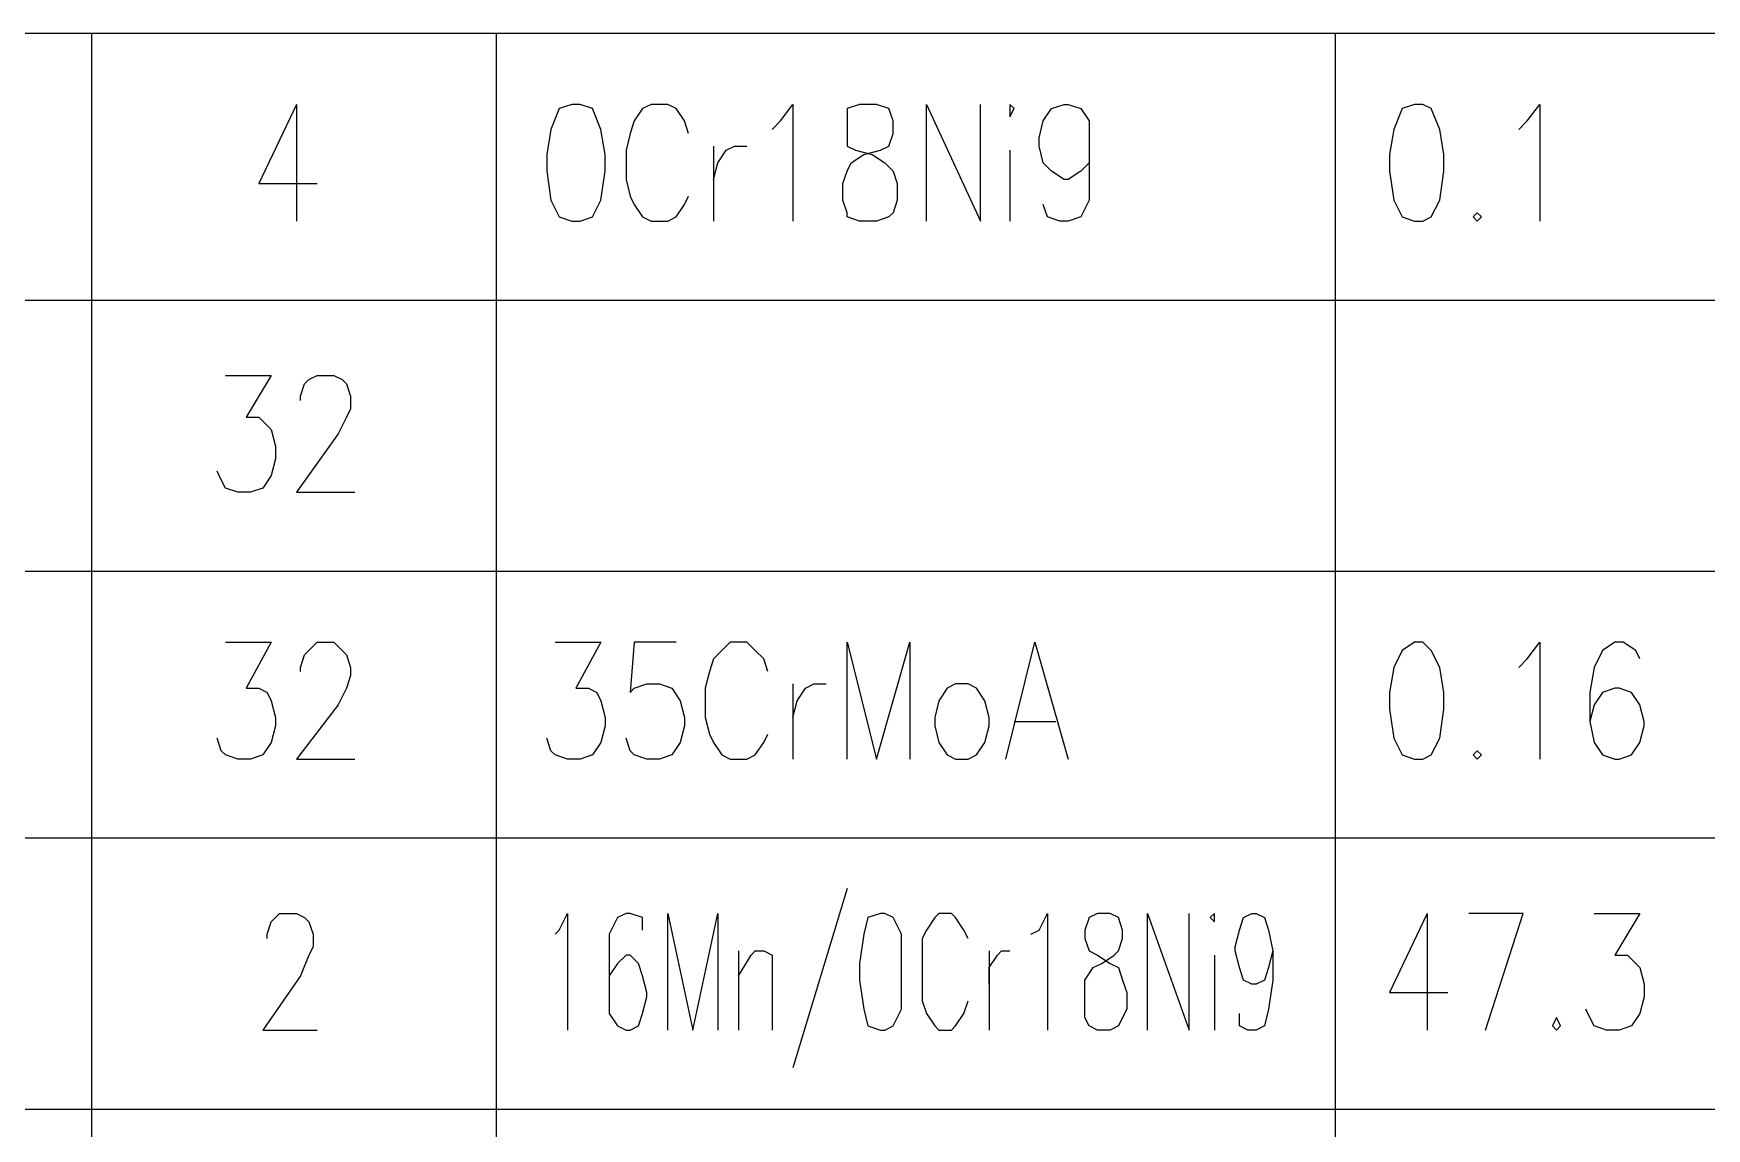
# Model space of a CAD drawing. Extents: x 13.06 to 16.25, y 9.33 to 13.85.
# Drawn here: x 15.714 to 15.9813, y 11.2416 to 11.4167 of the extents above; entities that cross this region are included whole.
import ezdxf

# ---------------------------------------------------------------- set-up
doc = ezdxf.new("R2010")
doc.units = 0
doc.header["$MEASUREMENT"] = 0
doc.linetypes.add('AUSGEZOGEN', pattern=[0])
doc.layers.get('0').update_dxf_attribs({"linetype": 'AUSGEZOGEN'})

msp = doc.modelspace()

# ---------------------------------------------------------------- linework, layer by layer
for points in [[(16.19667, 11.41667), (15.22867, 11.41667)], [(16.19667, 11.374), (16.19667, 11.41667), (16.19667, 11.41667), (15.22867, 11.41667)], [(16.19667, 11.374), (16.19667, 11.41667), (16.19667, 11.41667), (15.22867, 11.41667)], [(16.19667, 11.374), (16.19667, 11.41667), (16.19667, 11.41667), (15.22867, 11.41667)], [(16.19667, 11.374), (16.19667, 11.41667), (16.19667, 11.41667), (15.22867, 11.41667)], [(16.19667, 11.374), (16.19667, 11.41667), (16.19667, 11.41667), (15.22867, 11.41667)], [(16.19667, 11.374), (16.19667, 11.41667), (16.19667, 11.41667), (15.22867, 11.41667)], [(16.19667, 11.374), (16.19667, 11.41667), (16.19667, 11.41667), (15.22867, 11.41667)], [(16.19667, 11.374), (16.19667, 11.41667), (16.19667, 11.41667), (15.22867, 11.41667)], [(16.19667, 11.374), (16.19667, 11.41667), (16.19667, 11.41667), (15.22867, 11.41667)], [(16.19667, 11.374), (16.19667, 11.41667), (16.19667, 11.41667), (15.22867, 11.41667)], [(16.19667, 11.374), (16.19667, 11.41667), (16.19667, 11.41667), (15.22867, 11.41667)], [(16.19667, 11.374), (16.19667, 11.41667), (16.19667, 11.41667), (15.22867, 11.41667)], [(16.19667, 11.374), (16.19667, 11.41667), (16.19667, 11.41667), (15.22867, 11.41667)], [(16.19667, 11.374), (16.19667, 11.41667), (16.19667, 11.41667), (15.22867, 11.41667)], [(16.19667, 11.374), (16.19667, 11.41667), (16.19667, 11.41667), (15.22867, 11.41667)], [(16.19667, 11.374), (16.19667, 11.41667), (16.19667, 11.41667), (15.22867, 11.41667)], [(16.19667, 11.374), (16.19667, 11.41667), (16.19667, 11.41667), (15.22867, 11.41667)], [(16.19667, 11.374), (16.19667, 11.41667), (16.19667, 11.41667), (15.22867, 11.41667)], [(16.19667, 11.374), (16.19667, 11.41667), (16.19667, 11.41667), (15.22867, 11.41667)], [(16.19667, 11.374), (16.19667, 11.41667), (16.19667, 11.41667), (15.22867, 11.41667)], [(16.19667, 11.41667), (15.22867, 11.41667)], [(16.19667, 11.374), (16.19667, 11.41667), (16.19667, 11.41667), (15.22867, 11.41667)], [(16.19667, 11.374), (16.19667, 11.41667), (16.19667, 11.41667), (15.22867, 11.41667)], [(16.19667, 11.374), (16.19667, 11.41667), (16.19667, 11.41667), (15.22867, 11.41667)], [(16.19667, 11.41667), (15.22867, 11.41667)], [(16.19667, 11.374), (16.19667, 11.41667), (16.19667, 11.41667), (15.22867, 11.41667)], [(16.19667, 11.374), (16.19667, 11.41667), (16.19667, 11.41667), (15.22867, 11.41667)], [(16.19667, 11.41667), (15.22867, 11.41667)], [(16.19667, 11.374), (16.19667, 11.41667), (16.19667, 11.41667), (15.22867, 11.41667)], [(16.19667, 11.374), (16.19667, 11.41667), (16.19667, 11.41667), (15.22867, 11.41667)], [(16.19667, 11.374), (16.19667, 11.41667), (16.19667, 11.41667), (15.22867, 11.41667)], [(16.19667, 11.41667), (15.22867, 11.41667)], [(16.19667, 11.374), (16.19667, 11.41667), (16.19667, 11.41667), (15.22867, 11.41667)], [(16.19667, 11.41667), (15.22867, 11.41667)], [(16.19667, 11.41667), (15.22867, 11.41667)], [(16.19667, 11.41667), (15.22867, 11.41667)], [(16.19667, 11.41667), (15.22867, 11.41667)], [(16.19667, 11.41667), (15.22867, 11.41667)], [(16.19667, 11.41667), (15.22867, 11.41667)], [(16.19667, 11.41667), (15.22867, 11.41667)], [(16.19667, 11.41667), (15.22867, 11.41667)], [(16.19667, 11.374), (16.19667, 11.41667), (16.19667, 11.41667), (15.22867, 11.41667)], [(16.19667, 11.41667), (15.22867, 11.41667)], [(16.19667, 11.374), (16.19667, 11.41667), (16.19667, 11.41667), (15.22867, 11.41667)], [(16.19667, 11.41667), (15.22867, 11.41667)], [(16.19667, 11.374), (16.19667, 11.41667), (16.19667, 11.41667), (15.22867, 11.41667)], [(16.19667, 11.41667), (15.22867, 11.41667)], [(16.19667, 11.41667), (15.22867, 11.41667)], [(16.19667, 11.374), (16.19667, 11.41667), (16.19667, 11.41667), (15.22867, 11.41667)], [(16.19667, 11.41667), (15.22867, 11.41667)], [(16.19667, 11.41667), (15.22867, 11.41667)], [(16.19667, 11.41667), (15.22867, 11.41667)], [(16.19667, 11.41667), (15.22867, 11.41667)], [(16.19667, 11.41667), (15.22867, 11.41667)], [(16.19667, 11.374), (16.19667, 11.41667), (16.19667, 11.41667), (15.22867, 11.41667)], [(16.19667, 11.41667), (15.22867, 11.41667)], [(16.19667, 11.41667), (15.22867, 11.41667)], [(16.19667, 11.41667), (15.22867, 11.41667)], [(16.19667, 11.41667), (15.22867, 11.41667)], [(16.19667, 11.41667), (15.22867, 11.41667)], [(16.19667, 11.374), (16.19667, 11.41667), (16.19667, 11.41667), (15.22867, 11.41667)], [(16.19667, 11.374), (16.19667, 11.41667), (16.19667, 11.41667), (15.22867, 11.41667)], [(16.19667, 11.41667), (15.22867, 11.41667)], [(16.19667, 11.41667), (15.22867, 11.41667)], [(16.19667, 11.41667), (15.22867, 11.41667)], [(16.19667, 11.374), (16.19667, 11.41667), (16.19667, 11.41667), (15.22867, 11.41667)], [(16.19667, 11.374), (16.19667, 11.41667), (16.19667, 11.41667), (15.22867, 11.41667)], [(16.19667, 11.374), (16.19667, 11.41667), (16.19667, 11.41667), (15.22867, 11.41667)], [(16.19667, 11.374), (16.19667, 11.41667), (16.19667, 11.41667), (15.22867, 11.41667)], [(16.19667, 11.41667), (15.22867, 11.41667)], [(16.19667, 11.374), (16.19667, 11.41667), (16.19667, 11.41667), (15.22867, 11.41667)], [(16.19667, 11.41667), (15.22867, 11.41667)], [(16.19667, 11.41667), (15.22867, 11.41667)], [(16.19667, 11.374), (16.19667, 11.41667), (16.19667, 11.41667), (15.22867, 11.41667)], [(16.19667, 11.41667), (15.22867, 11.41667)], [(16.19667, 11.41667), (15.22867, 11.41667)], [(16.19667, 11.41667), (15.22867, 11.41667)], [(16.19667, 11.41667), (15.22867, 11.41667)], [(16.19667, 11.41667), (15.22867, 11.41667)], [(16.19667, 11.41667), (15.22867, 11.41667)], [(16.19667, 11.41667), (15.22867, 11.41667)], [(16.19667, 11.41667), (15.22867, 11.41667)], [(16.19667, 11.41667), (15.22867, 11.41667)], [(15.72333, 11.374), (15.72333, 11.41667)], [(15.72333, 11.374), (15.72333, 11.41667)], [(15.72333, 11.374), (15.72333, 11.41667)], [(15.72333, 11.374), (15.72333, 11.41667)], [(15.72333, 11.374), (15.72333, 11.41667)], [(15.72333, 11.374), (15.72333, 11.41667)], [(15.72333, 11.374), (15.72333, 11.41667)], [(15.72333, 11.374), (15.72333, 11.41667)], [(15.72333, 11.374), (15.72333, 11.41667)], [(15.72333, 11.374), (15.72333, 11.41667)], [(15.72333, 11.374), (15.72333, 11.41667)], [(15.72333, 11.374), (15.72333, 11.41667)], [(15.72333, 11.374), (15.72333, 11.41667)], [(15.72333, 11.374), (15.72333, 11.41667)], [(15.72333, 11.374), (15.72333, 11.41667)], [(15.72333, 11.374), (15.72333, 11.41667)], [(15.72333, 11.374), (15.72333, 11.41667)], [(15.72333, 11.374), (15.72333, 11.41667)], [(15.72333, 11.374), (15.72333, 11.41667)], [(15.72333, 11.374), (15.72333, 11.41667)], [(15.72333, 11.374), (15.72333, 11.41667)], [(15.72333, 11.374), (15.72333, 11.41667)], [(15.72333, 11.374), (15.72333, 11.41667)], [(15.72333, 11.374), (15.72333, 11.41667)], [(15.72333, 11.374), (15.72333, 11.41667)], [(15.72333, 11.374), (15.72333, 11.41667)], [(15.72333, 11.374), (15.72333, 11.41667)], [(15.72333, 11.374), (15.72333, 11.41667)], [(15.72333, 11.374), (15.72333, 11.41667)], [(15.72333, 11.374), (15.72333, 11.41667)], [(15.72333, 11.374), (15.72333, 11.41667)], [(15.72333, 11.374), (15.72333, 11.41667)], [(15.72333, 11.374), (15.72333, 11.41667)], [(15.72333, 11.374), (15.72333, 11.41667)], [(15.72333, 11.374), (15.72333, 11.41667)], [(15.72333, 11.374), (15.72333, 11.41667)], [(15.72333, 11.374), (15.72333, 11.41667)], [(15.72333, 11.374), (15.72333, 11.41667)], [(15.72333, 11.374), (15.72333, 11.41667)], [(15.72333, 11.374), (15.72333, 11.41667)], [(15.72333, 11.374), (15.72333, 11.41667)], [(15.72333, 11.374), (15.72333, 11.41667)], [(15.72333, 11.374), (15.72333, 11.41667)], [(15.72333, 11.374), (15.72333, 11.41667)], [(15.72333, 11.374), (15.72333, 11.41667)], [(15.72333, 11.374), (15.72333, 11.41667)], [(15.72333, 11.374), (15.72333, 11.41667)], [(15.72333, 11.374), (15.72333, 11.41667)], [(15.72333, 11.374), (15.72333, 11.41667)], [(15.72333, 11.374), (15.72333, 11.41667)], [(15.72333, 11.374), (15.72333, 11.41667)], [(15.72333, 11.374), (15.72333, 11.41667)], [(15.72333, 11.374), (15.72333, 11.41667)], [(15.72333, 11.374), (15.72333, 11.41667)], [(15.72333, 11.374), (15.72333, 11.41667)], [(15.72333, 11.374), (15.72333, 11.41667)], [(15.72333, 11.374), (15.72333, 11.41667)], [(15.72333, 11.374), (15.72333, 11.41667)], [(15.72333, 11.374), (15.72333, 11.41667)], [(15.72333, 11.374), (15.72333, 11.41667)], [(15.72333, 11.374), (15.72333, 11.41667)], [(15.72333, 11.374), (15.72333, 11.41667)], [(15.72333, 11.374), (15.72333, 11.41667)], [(15.72333, 11.374), (15.72333, 11.41667)], [(15.72333, 11.374), (15.72333, 11.41667)], [(15.72333, 11.374), (15.72333, 11.41667)], [(15.72333, 11.374), (15.72333, 11.41667)], [(15.72333, 11.374), (15.72333, 11.41667)], [(15.72333, 11.374), (15.72333, 11.41667)], [(15.72333, 11.374), (15.72333, 11.41667)], [(15.72333, 11.374), (15.72333, 11.41667)], [(15.72333, 11.374), (15.72333, 11.41667)], [(15.72333, 11.374), (15.72333, 11.41667)], [(15.72333, 11.374), (15.72333, 11.41667)], [(15.72333, 11.374), (15.72333, 11.41667)], [(15.72333, 11.374), (15.72333, 11.41667)], [(15.72333, 11.374), (15.72333, 11.41667)], [(15.72333, 11.374), (15.72333, 11.41667)], [(15.72333, 11.374), (15.72333, 11.41667)], [(15.72333, 11.374), (15.72333, 11.41667)], [(15.72333, 11.374), (15.72333, 11.41667)], [(15.72333, 11.374), (15.72333, 11.41667)], [(15.72333, 11.374), (15.72333, 11.41667)], [(15.72333, 11.374), (15.72333, 11.41667)], [(15.788, 11.374), (15.788, 11.41667)], [(15.788, 11.374), (15.788, 11.41667)], [(15.788, 11.374), (15.788, 11.41667)], [(15.788, 11.374), (15.788, 11.41667)], [(15.788, 11.374), (15.788, 11.41667)], [(15.788, 11.374), (15.788, 11.41667)], [(15.788, 11.374), (15.788, 11.41667)], [(15.788, 11.374), (15.788, 11.41667)], [(15.788, 11.374), (15.788, 11.41667)], [(15.788, 11.374), (15.788, 11.41667)], [(15.788, 11.374), (15.788, 11.41667)], [(15.788, 11.374), (15.788, 11.41667)], [(15.788, 11.374), (15.788, 11.41667)], [(15.788, 11.374), (15.788, 11.41667)], [(15.788, 11.374), (15.788, 11.41667)], [(15.788, 11.374), (15.788, 11.41667)], [(15.788, 11.374), (15.788, 11.41667)], [(15.788, 11.374), (15.788, 11.41667)], [(15.788, 11.374), (15.788, 11.41667)], [(15.788, 11.374), (15.788, 11.41667)], [(15.788, 11.374), (15.788, 11.41667)], [(15.788, 11.374), (15.788, 11.41667)], [(15.788, 11.374), (15.788, 11.41667)], [(15.788, 11.374), (15.788, 11.41667)], [(15.788, 11.374), (15.788, 11.41667)], [(15.788, 11.374), (15.788, 11.41667)], [(15.788, 11.374), (15.788, 11.41667)], [(15.788, 11.374), (15.788, 11.41667)], [(15.788, 11.374), (15.788, 11.41667)], [(15.788, 11.374), (15.788, 11.41667)], [(15.788, 11.374), (15.788, 11.41667)], [(15.788, 11.374), (15.788, 11.41667)], [(15.788, 11.374), (15.788, 11.41667)], [(15.788, 11.374), (15.788, 11.41667)], [(15.788, 11.374), (15.788, 11.41667)], [(15.788, 11.374), (15.788, 11.41667)], [(15.788, 11.374), (15.788, 11.41667)], [(15.788, 11.374), (15.788, 11.41667)], [(15.788, 11.374), (15.788, 11.41667)], [(15.788, 11.374), (15.788, 11.41667)], [(15.788, 11.374), (15.788, 11.41667)], [(15.788, 11.374), (15.788, 11.41667)], [(15.788, 11.374), (15.788, 11.41667)], [(15.788, 11.374), (15.788, 11.41667)], [(15.788, 11.374), (15.788, 11.41667)], [(15.788, 11.374), (15.788, 11.41667)], [(15.788, 11.374), (15.788, 11.41667)], [(15.788, 11.374), (15.788, 11.41667)], [(15.788, 11.374), (15.788, 11.41667)], [(15.788, 11.374), (15.788, 11.41667)], [(15.788, 11.374), (15.788, 11.41667)], [(15.788, 11.374), (15.788, 11.41667)], [(15.788, 11.374), (15.788, 11.41667)], [(15.788, 11.374), (15.788, 11.41667)], [(15.788, 11.374), (15.788, 11.41667)], [(15.788, 11.374), (15.788, 11.41667)], [(15.788, 11.374), (15.788, 11.41667)], [(15.788, 11.374), (15.788, 11.41667)], [(15.788, 11.374), (15.788, 11.41667)], [(15.788, 11.374), (15.788, 11.41667)], [(15.788, 11.374), (15.788, 11.41667)], [(15.788, 11.374), (15.788, 11.41667)], [(15.788, 11.374), (15.788, 11.41667)], [(15.788, 11.374), (15.788, 11.41667)], [(15.788, 11.374), (15.788, 11.41667)], [(15.788, 11.374), (15.788, 11.41667)], [(15.788, 11.374), (15.788, 11.41667)], [(15.788, 11.374), (15.788, 11.41667)], [(15.788, 11.374), (15.788, 11.41667)], [(15.788, 11.374), (15.788, 11.41667)], [(15.788, 11.374), (15.788, 11.41667)], [(15.788, 11.374), (15.788, 11.41667)], [(15.788, 11.374), (15.788, 11.41667)], [(15.788, 11.374), (15.788, 11.41667)], [(15.788, 11.374), (15.788, 11.41667)], [(15.788, 11.374), (15.788, 11.41667)], [(15.788, 11.374), (15.788, 11.41667)], [(15.788, 11.374), (15.788, 11.41667)], [(15.788, 11.374), (15.788, 11.41667)], [(15.788, 11.374), (15.788, 11.41667)], [(15.788, 11.374), (15.788, 11.41667)], [(15.788, 11.374), (15.788, 11.41667)], [(15.788, 11.374), (15.788, 11.41667)], [(15.788, 11.374), (15.788, 11.41667)], [(15.922, 11.374), (15.922, 11.41667)], [(15.922, 11.374), (15.922, 11.41667)], [(15.922, 11.374), (15.922, 11.41667)], [(15.922, 11.374), (15.922, 11.41667)], [(15.922, 11.374), (15.922, 11.41667)], [(15.922, 11.374), (15.922, 11.41667)], [(15.922, 11.374), (15.922, 11.41667)], [(15.922, 11.374), (15.922, 11.41667)], [(15.922, 11.374), (15.922, 11.41667)], [(15.922, 11.374), (15.922, 11.41667)], [(15.922, 11.374), (15.922, 11.41667)], [(15.922, 11.374), (15.922, 11.41667)], [(15.922, 11.374), (15.922, 11.41667)], [(15.922, 11.374), (15.922, 11.41667)], [(15.922, 11.374), (15.922, 11.41667)], [(15.922, 11.374), (15.922, 11.41667)], [(15.922, 11.374), (15.922, 11.41667)], [(15.922, 11.374), (15.922, 11.41667)], [(15.922, 11.374), (15.922, 11.41667)], [(15.922, 11.374), (15.922, 11.41667)], [(15.922, 11.374), (15.922, 11.41667)], [(15.922, 11.374), (15.922, 11.41667)], [(15.922, 11.374), (15.922, 11.41667)], [(15.922, 11.374), (15.922, 11.41667)], [(15.922, 11.374), (15.922, 11.41667)], [(15.922, 11.374), (15.922, 11.41667)], [(15.922, 11.374), (15.922, 11.41667)], [(15.922, 11.374), (15.922, 11.41667)], [(15.922, 11.374), (15.922, 11.41667)], [(15.922, 11.374), (15.922, 11.41667)], [(15.922, 11.374), (15.922, 11.41667)], [(15.922, 11.374), (15.922, 11.41667)], [(15.922, 11.374), (15.922, 11.41667)], [(15.922, 11.374), (15.922, 11.41667)], [(15.922, 11.374), (15.922, 11.41667)], [(15.922, 11.374), (15.922, 11.41667)], [(15.922, 11.374), (15.922, 11.41667)], [(15.922, 11.374), (15.922, 11.41667)], [(15.922, 11.374), (15.922, 11.41667)], [(15.922, 11.374), (15.922, 11.41667)], [(15.922, 11.374), (15.922, 11.41667)], [(15.922, 11.374), (15.922, 11.41667)], [(15.922, 11.374), (15.922, 11.41667)], [(15.922, 11.374), (15.922, 11.41667)], [(15.922, 11.374), (15.922, 11.41667)], [(15.922, 11.374), (15.922, 11.41667)], [(15.922, 11.374), (15.922, 11.41667)], [(15.922, 11.374), (15.922, 11.41667)], [(15.922, 11.374), (15.922, 11.41667)], [(15.922, 11.374), (15.922, 11.41667)], [(15.922, 11.374), (15.922, 11.41667)], [(15.922, 11.374), (15.922, 11.41667)], [(15.922, 11.374), (15.922, 11.41667)], [(15.922, 11.374), (15.922, 11.41667)], [(15.922, 11.374), (15.922, 11.41667)], [(15.922, 11.374), (15.922, 11.41667)], [(15.922, 11.374), (15.922, 11.41667)], [(15.922, 11.374), (15.922, 11.41667)], [(15.922, 11.374), (15.922, 11.41667)], [(15.922, 11.374), (15.922, 11.41667)], [(15.922, 11.374), (15.922, 11.41667)], [(15.922, 11.374), (15.922, 11.41667)], [(15.922, 11.374), (15.922, 11.41667)], [(15.922, 11.374), (15.922, 11.41667)], [(15.922, 11.374), (15.922, 11.41667)], [(15.922, 11.374), (15.922, 11.41667)], [(15.922, 11.374), (15.922, 11.41667)], [(15.922, 11.374), (15.922, 11.41667)], [(15.922, 11.374), (15.922, 11.41667)], [(15.922, 11.374), (15.922, 11.41667)], [(15.922, 11.374), (15.922, 11.41667)], [(15.922, 11.374), (15.922, 11.41667)], [(15.922, 11.374), (15.922, 11.41667)], [(15.922, 11.374), (15.922, 11.41667)], [(15.922, 11.374), (15.922, 11.41667)], [(15.922, 11.374), (15.922, 11.41667)], [(15.922, 11.374), (15.922, 11.41667)], [(15.922, 11.374), (15.922, 11.41667)], [(15.922, 11.374), (15.922, 11.41667)], [(15.922, 11.374), (15.922, 11.41667)], [(15.922, 11.374), (15.922, 11.41667)], [(15.922, 11.374), (15.922, 11.41667)], [(15.922, 11.374), (15.922, 11.41667)], [(15.922, 11.374), (15.922, 11.41667)], [(15.756, 11.40533), (15.75, 11.39267), (15.75, 11.39267), (15.75933, 11.39267)], [(15.756, 11.40533), (15.756, 11.38667)], [(15.8, 11.40533), (15.798, 11.40467), (15.798, 11.40467), (15.79667, 11.40133), (15.79667, 11.40133), (15.796, 11.39733), (15.796, 11.39733), (15.796, 11.39467), (15.796, 11.39467), (15.79667, 11.39), (15.79667, 11.39), (15.798, 11.38733), (15.798, 11.38733), (15.8, 11.38667), (15.8, 11.38667), (15.80133, 11.38667), (15.80133, 11.38667), (15.80333, 11.38733), (15.80333, 11.38733), (15.80467, 11.39), (15.80467, 11.39), (15.80533, 11.39467), (15.80533, 11.39467), (15.80533, 11.39733), (15.80533, 11.39733), (15.80467, 11.40133), (15.80467, 11.40133), (15.80333, 11.40467), (15.80333, 11.40467), (15.80133, 11.40533), (15.80133, 11.40533), (15.8, 11.40533), (15.8, 11.40533)], [(15.81867, 11.40067), (15.818, 11.40267), (15.818, 11.40267), (15.81667, 11.40467), (15.81667, 11.40467), (15.81533, 11.40533), (15.81533, 11.40533), (15.81267, 11.40533), (15.81267, 11.40533), (15.81133, 11.40467), (15.81133, 11.40467), (15.81, 11.40267), (15.81, 11.40267), (15.80933, 11.40067), (15.80933, 11.40067), (15.80867, 11.398), (15.80867, 11.398), (15.80867, 11.39333), (15.80867, 11.39333), (15.80933, 11.39067), (15.80933, 11.39067), (15.81, 11.38933), (15.81, 11.38933), (15.81133, 11.38733), (15.81133, 11.38733), (15.81267, 11.38667), (15.81267, 11.38667), (15.81533, 11.38667), (15.81533, 11.38667), (15.81667, 11.38733), (15.81667, 11.38733), (15.818, 11.38933), (15.818, 11.38933), (15.81867, 11.39067)], [(15.832, 11.40133), (15.83333, 11.40267), (15.83333, 11.40267), (15.83533, 11.40533), (15.83533, 11.40533), (15.83533, 11.38667)], [(15.846, 11.40533), (15.844, 11.40467), (15.844, 11.40467), (15.844, 11.39867), (15.844, 11.39867), (15.84533, 11.398), (15.84533, 11.398), (15.848, 11.39733), (15.848, 11.39733), (15.85, 11.396), (15.85, 11.396), (15.85133, 11.39467), (15.85133, 11.39467), (15.852, 11.39267), (15.852, 11.39267), (15.852, 11.39), (15.852, 11.39), (15.85133, 11.388), (15.85133, 11.388), (15.85067, 11.38733), (15.85067, 11.38733), (15.84867, 11.38667), (15.84867, 11.38667), (15.846, 11.38667), (15.846, 11.38667), (15.844, 11.38733), (15.844, 11.38733), (15.844, 11.388), (15.844, 11.388), (15.84333, 11.39), (15.84333, 11.39), (15.84333, 11.39267), (15.84333, 11.39267), (15.844, 11.39467), (15.844, 11.39467), (15.84467, 11.396), (15.84467, 11.396), (15.84667, 11.39733), (15.84667, 11.39733), (15.84933, 11.398), (15.84933, 11.398), (15.85067, 11.39867), (15.85067, 11.39867), (15.85133, 11.40067), (15.85133, 11.40067), (15.85133, 11.40267), (15.85133, 11.40267), (15.85067, 11.40467), (15.85067, 11.40467), (15.84867, 11.40533), (15.84867, 11.40533), (15.846, 11.40533), (15.846, 11.40533)], [(15.85667, 11.38667), (15.85667, 11.40533), (15.85667, 11.40533), (15.86533, 11.38667), (15.86533, 11.38667), (15.86533, 11.40533)], [(15.87, 11.40467), (15.87, 11.40333), (15.87, 11.40333), (15.87067, 11.40467), (15.87067, 11.40467), (15.87, 11.40533), (15.87, 11.40533), (15.87, 11.40467), (15.87, 11.40467)], [(15.88267, 11.39867), (15.88267, 11.396), (15.88267, 11.396), (15.88133, 11.39467), (15.88133, 11.39467), (15.87933, 11.39333), (15.87933, 11.39333), (15.87867, 11.39333), (15.87867, 11.39333), (15.87667, 11.39467), (15.87667, 11.39467), (15.87533, 11.396), (15.87533, 11.396), (15.87467, 11.39867), (15.87467, 11.39867), (15.87467, 11.4), (15.87467, 11.4), (15.87533, 11.40267), (15.87533, 11.40267), (15.87667, 11.40467), (15.87667, 11.40467), (15.87867, 11.40533), (15.87867, 11.40533), (15.87933, 11.40533), (15.87933, 11.40533), (15.88133, 11.40467), (15.88133, 11.40467), (15.88267, 11.40267), (15.88267, 11.40267), (15.88267, 11.39), (15.88267, 11.39), (15.88133, 11.38733), (15.88133, 11.38733), (15.87933, 11.38667), (15.87933, 11.38667), (15.878, 11.38667), (15.878, 11.38667), (15.876, 11.38733), (15.876, 11.38733), (15.87533, 11.38933)], [(15.93467, 11.40533), (15.93267, 11.40467), (15.93267, 11.40467), (15.93133, 11.40133), (15.93133, 11.40133), (15.93067, 11.39733), (15.93067, 11.39733), (15.93067, 11.39467), (15.93067, 11.39467), (15.93133, 11.39), (15.93133, 11.39), (15.93267, 11.38733), (15.93267, 11.38733), (15.93467, 11.38667), (15.93467, 11.38667), (15.936, 11.38667), (15.936, 11.38667), (15.93733, 11.38733), (15.93733, 11.38733), (15.93867, 11.39), (15.93867, 11.39), (15.93933, 11.39467), (15.93933, 11.39467), (15.93933, 11.39733), (15.93933, 11.39733), (15.93867, 11.40133), (15.93867, 11.40133), (15.93733, 11.40467), (15.93733, 11.40467), (15.936, 11.40533), (15.936, 11.40533), (15.93467, 11.40533), (15.93467, 11.40533)], [(15.95133, 11.40133), (15.95267, 11.40267), (15.95267, 11.40267), (15.95467, 11.40533), (15.95467, 11.40533), (15.95467, 11.38667)], [(15.82267, 11.39867), (15.82267, 11.38667)], [(15.82267, 11.39333), (15.82333, 11.396), (15.82333, 11.396), (15.82467, 11.398), (15.82467, 11.398), (15.826, 11.39867), (15.826, 11.39867), (15.828, 11.39867)], [(15.87, 11.398), (15.87, 11.38667)], [(15.94467, 11.388), (15.944, 11.38733), (15.944, 11.38733), (15.94467, 11.38667), (15.94467, 11.38667), (15.94533, 11.38733), (15.94533, 11.38733), (15.94467, 11.388), (15.94467, 11.388)], [(16.19667, 11.374), (15.22867, 11.374)], [(15.72333, 11.33067), (15.72333, 11.374)], [(15.788, 11.33067), (15.788, 11.374)], [(15.922, 11.33067), (15.922, 11.374)], [(15.74467, 11.362), (15.752, 11.362), (15.752, 11.362), (15.748, 11.35533), (15.748, 11.35533), (15.75, 11.35533), (15.75, 11.35533), (15.75133, 11.354), (15.75133, 11.354), (15.752, 11.35333), (15.752, 11.35333), (15.75267, 11.35067), (15.75267, 11.35067), (15.75267, 11.34867), (15.75267, 11.34867), (15.752, 11.346), (15.752, 11.346), (15.75067, 11.344), (15.75067, 11.344), (15.74867, 11.34333), (15.74867, 11.34333), (15.74667, 11.34333), (15.74667, 11.34333), (15.74467, 11.344), (15.74467, 11.344), (15.744, 11.34533), (15.744, 11.34533), (15.74333, 11.34667)], [(15.75667, 11.358), (15.75667, 11.35867), (15.75667, 11.35867), (15.75733, 11.36067), (15.75733, 11.36067), (15.758, 11.36133), (15.758, 11.36133), (15.75933, 11.362), (15.75933, 11.362), (15.762, 11.362), (15.762, 11.362), (15.76333, 11.36133), (15.76333, 11.36133), (15.764, 11.36067), (15.764, 11.36067), (15.76467, 11.35867), (15.76467, 11.35867), (15.76467, 11.35667), (15.76467, 11.35667), (15.764, 11.35533), (15.764, 11.35533), (15.76267, 11.35267), (15.76267, 11.35267), (15.756, 11.34333), (15.756, 11.34333), (15.76533, 11.34333)], [(16.19667, 11.33067), (15.22867, 11.33067)], [(15.72333, 11.288), (15.72333, 11.33067)], [(15.788, 11.288), (15.788, 11.33067)], [(15.922, 11.288), (15.922, 11.33067)], [(15.74467, 11.31933), (15.752, 11.31933), (15.752, 11.31933), (15.748, 11.312), (15.748, 11.312), (15.75, 11.312), (15.75, 11.312), (15.75133, 11.31133), (15.75133, 11.31133), (15.752, 11.31), (15.752, 11.31), (15.75267, 11.30733), (15.75267, 11.30733), (15.75267, 11.306), (15.75267, 11.306), (15.752, 11.30333), (15.752, 11.30333), (15.75067, 11.30133), (15.75067, 11.30133), (15.74867, 11.30067), (15.74867, 11.30067), (15.74667, 11.30067), (15.74667, 11.30067), (15.74467, 11.30133), (15.74467, 11.30133), (15.744, 11.302), (15.744, 11.302), (15.74333, 11.304)], [(15.75667, 11.31467), (15.75667, 11.31533), (15.75667, 11.31533), (15.75733, 11.31733), (15.75733, 11.31733), (15.758, 11.318), (15.758, 11.318), (15.75933, 11.31933), (15.75933, 11.31933), (15.762, 11.31933), (15.762, 11.31933), (15.76333, 11.318), (15.76333, 11.318), (15.764, 11.31733), (15.764, 11.31733), (15.76467, 11.31533), (15.76467, 11.31533), (15.76467, 11.314), (15.76467, 11.314), (15.764, 11.312), (15.764, 11.312), (15.76267, 11.30933), (15.76267, 11.30933), (15.756, 11.30067), (15.756, 11.30067), (15.76533, 11.30067)], [(15.79733, 11.31933), (15.80467, 11.31933), (15.80467, 11.31933), (15.80067, 11.312), (15.80067, 11.312), (15.80267, 11.312), (15.80267, 11.312), (15.804, 11.31133), (15.804, 11.31133), (15.80467, 11.31), (15.80467, 11.31), (15.80533, 11.30733), (15.80533, 11.30733), (15.80533, 11.306), (15.80533, 11.306), (15.80467, 11.30333), (15.80467, 11.30333), (15.80333, 11.30133), (15.80333, 11.30133), (15.80133, 11.30067), (15.80133, 11.30067), (15.79933, 11.30067), (15.79933, 11.30067), (15.79733, 11.30133), (15.79733, 11.30133), (15.79667, 11.302), (15.79667, 11.302), (15.796, 11.304)], [(15.81667, 11.31933), (15.81, 11.31933), (15.81, 11.31933), (15.80933, 11.31133), (15.80933, 11.31133), (15.81, 11.312), (15.81, 11.312), (15.812, 11.31267), (15.812, 11.31267), (15.814, 11.31267), (15.814, 11.31267), (15.816, 11.312), (15.816, 11.312), (15.81733, 11.31), (15.81733, 11.31), (15.818, 11.30733), (15.818, 11.30733), (15.818, 11.306), (15.818, 11.306), (15.81733, 11.30333), (15.81733, 11.30333), (15.816, 11.30133), (15.816, 11.30133), (15.814, 11.30067), (15.814, 11.30067), (15.812, 11.30067), (15.812, 11.30067), (15.81, 11.30133), (15.81, 11.30133), (15.80933, 11.302), (15.80933, 11.302), (15.80867, 11.304)], [(15.83133, 11.31467), (15.83067, 11.31667), (15.83067, 11.31667), (15.82933, 11.318), (15.82933, 11.318), (15.828, 11.31933), (15.828, 11.31933), (15.82533, 11.31933), (15.82533, 11.31933), (15.824, 11.318), (15.824, 11.318), (15.82267, 11.31667), (15.82267, 11.31667), (15.822, 11.31467), (15.822, 11.31467), (15.82133, 11.312), (15.82133, 11.312), (15.82133, 11.30733), (15.82133, 11.30733), (15.822, 11.30467), (15.822, 11.30467), (15.82267, 11.30333), (15.82267, 11.30333), (15.824, 11.30133), (15.824, 11.30133), (15.82533, 11.30067), (15.82533, 11.30067), (15.828, 11.30067), (15.828, 11.30067), (15.82933, 11.30133), (15.82933, 11.30133), (15.83067, 11.30333), (15.83067, 11.30333), (15.83133, 11.30467)], [(15.844, 11.30067), (15.844, 11.31933), (15.844, 11.31933), (15.84867, 11.30067), (15.84867, 11.30067), (15.854, 11.31933), (15.854, 11.31933), (15.854, 11.30067)], [(15.86933, 11.30067), (15.874, 11.31933), (15.874, 11.31933), (15.87933, 11.30067)], [(15.93467, 11.31933), (15.93267, 11.318), (15.93267, 11.318), (15.93133, 11.31533), (15.93133, 11.31533), (15.93067, 11.31133), (15.93067, 11.31133), (15.93067, 11.30867), (15.93067, 11.30867), (15.93133, 11.304), (15.93133, 11.304), (15.93267, 11.30133), (15.93267, 11.30133), (15.93467, 11.30067), (15.93467, 11.30067), (15.936, 11.30067), (15.936, 11.30067), (15.93733, 11.30133), (15.93733, 11.30133), (15.93867, 11.304), (15.93867, 11.304), (15.93933, 11.30867), (15.93933, 11.30867), (15.93933, 11.31133), (15.93933, 11.31133), (15.93867, 11.31533), (15.93867, 11.31533), (15.93733, 11.318), (15.93733, 11.318), (15.936, 11.31933), (15.936, 11.31933), (15.93467, 11.31933), (15.93467, 11.31933)], [(15.95133, 11.31533), (15.95267, 11.31667), (15.95267, 11.31667), (15.95467, 11.31933), (15.95467, 11.31933), (15.95467, 11.30067)], [(15.97067, 11.31667), (15.97, 11.318), (15.97, 11.318), (15.968, 11.31933), (15.968, 11.31933), (15.96667, 11.31933), (15.96667, 11.31933), (15.96467, 11.318), (15.96467, 11.318), (15.96333, 11.31533), (15.96333, 11.31533), (15.96267, 11.31133), (15.96267, 11.31133), (15.96267, 11.30667), (15.96267, 11.30667), (15.96333, 11.30333), (15.96333, 11.30333), (15.96467, 11.30133), (15.96467, 11.30133), (15.96667, 11.30067), (15.96667, 11.30067), (15.96733, 11.30067), (15.96733, 11.30067), (15.96933, 11.30133), (15.96933, 11.30133), (15.97067, 11.30333), (15.97067, 11.30333), (15.97133, 11.306), (15.97133, 11.306), (15.97133, 11.30667), (15.97133, 11.30667), (15.97067, 11.30933), (15.97067, 11.30933), (15.96933, 11.31133), (15.96933, 11.31133), (15.96733, 11.312), (15.96733, 11.312), (15.96667, 11.312), (15.96667, 11.312), (15.96467, 11.31133), (15.96467, 11.31133), (15.96333, 11.30933), (15.96333, 11.30933), (15.96267, 11.30667)], [(15.83533, 11.31267), (15.83533, 11.30067)], [(15.83533, 11.30733), (15.836, 11.31), (15.836, 11.31), (15.83733, 11.312), (15.83733, 11.312), (15.83867, 11.31267), (15.83867, 11.31267), (15.84067, 11.31267)], [(15.86133, 11.31267), (15.86, 11.312), (15.86, 11.312), (15.85867, 11.31), (15.85867, 11.31), (15.858, 11.30733), (15.858, 11.30733), (15.858, 11.306), (15.858, 11.306), (15.85867, 11.30333), (15.85867, 11.30333), (15.86, 11.30133), (15.86, 11.30133), (15.86133, 11.30067), (15.86133, 11.30067), (15.86333, 11.30067), (15.86333, 11.30067), (15.86467, 11.30133), (15.86467, 11.30133), (15.866, 11.30333), (15.866, 11.30333), (15.86667, 11.306), (15.86667, 11.306), (15.86667, 11.30733), (15.86667, 11.30733), (15.866, 11.31), (15.866, 11.31), (15.86467, 11.312), (15.86467, 11.312), (15.86333, 11.31267), (15.86333, 11.31267), (15.86133, 11.31267), (15.86133, 11.31267)], [(15.87067, 11.30667), (15.87733, 11.30667)], [(15.94467, 11.302), (15.944, 11.30133), (15.944, 11.30133), (15.94467, 11.30067), (15.94467, 11.30067), (15.94533, 11.30133), (15.94533, 11.30133), (15.94467, 11.302), (15.94467, 11.302)], [(16.19667, 11.288), (15.22867, 11.288)], [(16.19667, 11.288), (15.22867, 11.288)], [(15.72333, 11.24467), (15.72333, 11.288)], [(15.72333, 11.24467), (15.72333, 11.288)], [(15.788, 11.24467), (15.788, 11.288)], [(15.788, 11.24467), (15.788, 11.288)], [(15.922, 11.24467), (15.922, 11.288)], [(15.922, 11.24467), (15.922, 11.288)], [(15.844, 11.28), (15.83533, 11.25133)], [(15.75133, 11.272), (15.75133, 11.27267), (15.75133, 11.27267), (15.752, 11.27467), (15.752, 11.27467), (15.75267, 11.27533), (15.75267, 11.27533), (15.75333, 11.276), (15.75333, 11.276), (15.756, 11.276), (15.756, 11.276), (15.75733, 11.27533), (15.75733, 11.27533), (15.758, 11.27467), (15.758, 11.27467), (15.75867, 11.27267), (15.75867, 11.27267), (15.75867, 11.27067), (15.75867, 11.27067), (15.758, 11.26933), (15.758, 11.26933), (15.75667, 11.266), (15.75667, 11.266), (15.75067, 11.25733), (15.75067, 11.25733), (15.75933, 11.25733)], [(15.79733, 11.27267), (15.798, 11.27333), (15.798, 11.27333), (15.79933, 11.276), (15.79933, 11.276), (15.79933, 11.25733)], [(15.81133, 11.27333), (15.81133, 11.27533), (15.81133, 11.27533), (15.80933, 11.276), (15.80933, 11.276), (15.80867, 11.276), (15.80867, 11.276), (15.80733, 11.27533), (15.80733, 11.27533), (15.806, 11.27267), (15.806, 11.27267), (15.806, 11.26), (15.806, 11.26), (15.80733, 11.258), (15.80733, 11.258), (15.80867, 11.25733), (15.80867, 11.25733), (15.80933, 11.25733), (15.80933, 11.25733), (15.81067, 11.258), (15.81067, 11.258), (15.81133, 11.26), (15.81133, 11.26), (15.812, 11.26267), (15.812, 11.26267), (15.812, 11.26333), (15.812, 11.26333), (15.81133, 11.266), (15.81133, 11.266), (15.81067, 11.268), (15.81067, 11.268), (15.80933, 11.26933), (15.80933, 11.26933), (15.80867, 11.26933), (15.80867, 11.26933), (15.80733, 11.268), (15.80733, 11.268), (15.806, 11.266), (15.806, 11.266), (15.806, 11.26333)], [(15.81533, 11.25733), (15.81533, 11.276), (15.81533, 11.276), (15.81933, 11.25733), (15.81933, 11.25733), (15.82333, 11.276), (15.82333, 11.276), (15.82333, 11.25733)], [(15.84933, 11.276), (15.84733, 11.27533), (15.84733, 11.27533), (15.84667, 11.27267), (15.84667, 11.27267), (15.846, 11.268), (15.846, 11.268), (15.846, 11.26533), (15.846, 11.26533), (15.84667, 11.26067), (15.84667, 11.26067), (15.84733, 11.258), (15.84733, 11.258), (15.84933, 11.25733), (15.84933, 11.25733), (15.85, 11.25733), (15.85, 11.25733), (15.85133, 11.258), (15.85133, 11.258), (15.85267, 11.26067), (15.85267, 11.26067), (15.85267, 11.27267), (15.85267, 11.27267), (15.85133, 11.27533), (15.85133, 11.27533), (15.85, 11.276), (15.85, 11.276), (15.84933, 11.276), (15.84933, 11.276)], [(15.86333, 11.272), (15.86267, 11.27333), (15.86267, 11.27333), (15.86133, 11.27533), (15.86133, 11.27533), (15.86067, 11.276), (15.86067, 11.276), (15.85867, 11.276), (15.85867, 11.276), (15.858, 11.27533), (15.858, 11.27533), (15.85667, 11.27333), (15.85667, 11.27333), (15.856, 11.272), (15.856, 11.272), (15.856, 11.262), (15.856, 11.262), (15.85667, 11.26), (15.85667, 11.26), (15.858, 11.258), (15.858, 11.258), (15.85867, 11.25733), (15.85867, 11.25733), (15.86067, 11.25733), (15.86067, 11.25733), (15.86133, 11.258), (15.86133, 11.258), (15.86267, 11.26), (15.86267, 11.26), (15.86333, 11.262)], [(15.87333, 11.27267), (15.87467, 11.27333), (15.87467, 11.27333), (15.876, 11.276), (15.876, 11.276), (15.876, 11.25733)], [(15.884, 11.276), (15.88267, 11.27533), (15.88267, 11.27533), (15.882, 11.27333), (15.882, 11.27333), (15.882, 11.272), (15.882, 11.272), (15.88267, 11.27), (15.88267, 11.27), (15.884, 11.26933), (15.884, 11.26933), (15.886, 11.268), (15.886, 11.268), (15.88733, 11.26733), (15.88733, 11.26733), (15.888, 11.26533), (15.888, 11.26533), (15.88867, 11.26333), (15.88867, 11.26333), (15.88867, 11.26067), (15.88867, 11.26067), (15.888, 11.25933), (15.888, 11.25933), (15.88733, 11.258), (15.88733, 11.258), (15.886, 11.25733), (15.886, 11.25733), (15.884, 11.25733), (15.884, 11.25733), (15.88267, 11.258), (15.88267, 11.258), (15.882, 11.25933), (15.882, 11.25933), (15.882, 11.26533), (15.882, 11.26533), (15.88333, 11.26733), (15.88333, 11.26733), (15.88467, 11.268), (15.88467, 11.268), (15.88667, 11.26933), (15.88667, 11.26933), (15.88733, 11.27), (15.88733, 11.27), (15.888, 11.272), (15.888, 11.272), (15.888, 11.27333), (15.888, 11.27333), (15.88733, 11.27533), (15.88733, 11.27533), (15.886, 11.276), (15.886, 11.276), (15.884, 11.276), (15.884, 11.276)], [(15.892, 11.25733), (15.892, 11.276), (15.892, 11.276), (15.89867, 11.25733), (15.89867, 11.25733), (15.89867, 11.276)], [(15.902, 11.27533), (15.90267, 11.27467), (15.90267, 11.27467), (15.90267, 11.276), (15.90267, 11.276), (15.902, 11.27533), (15.902, 11.27533)], [(15.912, 11.27), (15.91133, 11.26733), (15.91133, 11.26733), (15.91067, 11.26533), (15.91067, 11.26533), (15.90933, 11.26467), (15.90933, 11.26467), (15.90867, 11.26467), (15.90867, 11.26467), (15.90733, 11.26533), (15.90733, 11.26533), (15.90667, 11.26733), (15.90667, 11.26733), (15.906, 11.27), (15.906, 11.27), (15.906, 11.27067), (15.906, 11.27067), (15.90667, 11.27333), (15.90667, 11.27333), (15.90733, 11.27533), (15.90733, 11.27533), (15.90867, 11.276), (15.90867, 11.276), (15.90933, 11.276), (15.90933, 11.276), (15.91067, 11.27533), (15.91067, 11.27533), (15.91133, 11.27333), (15.91133, 11.27333), (15.912, 11.27), (15.912, 11.27), (15.912, 11.26533), (15.912, 11.26533), (15.91133, 11.26067), (15.91133, 11.26067), (15.91067, 11.258), (15.91067, 11.258), (15.90933, 11.25733), (15.90933, 11.25733), (15.908, 11.25733), (15.908, 11.25733), (15.90667, 11.258), (15.90667, 11.258), (15.90667, 11.26)], [(15.93667, 11.276), (15.93067, 11.26333), (15.93067, 11.26333), (15.94, 11.26333)], [(15.93667, 11.276), (15.93667, 11.25733)], [(15.946, 11.25733), (15.952, 11.276), (15.952, 11.276), (15.94333, 11.276)], [(15.96333, 11.276), (15.97067, 11.276), (15.97067, 11.276), (15.96667, 11.26933), (15.96667, 11.26933), (15.96867, 11.26933), (15.96867, 11.26933), (15.97, 11.268), (15.97, 11.268), (15.97067, 11.26733), (15.97067, 11.26733), (15.97133, 11.26467), (15.97133, 11.26467), (15.97133, 11.26267), (15.97133, 11.26267), (15.97067, 11.26), (15.97067, 11.26), (15.96933, 11.258), (15.96933, 11.258), (15.96733, 11.25733), (15.96733, 11.25733), (15.96533, 11.25733), (15.96533, 11.25733), (15.96333, 11.258), (15.96333, 11.258), (15.96267, 11.25933), (15.96267, 11.25933), (15.962, 11.26067)], [(15.82667, 11.27), (15.82667, 11.25733)], [(15.82667, 11.266), (15.82867, 11.26933), (15.82867, 11.26933), (15.82933, 11.27), (15.82933, 11.27), (15.83067, 11.27), (15.83067, 11.27), (15.832, 11.26933), (15.832, 11.26933), (15.832, 11.25733)], [(15.86667, 11.27), (15.86667, 11.25733)], [(15.86667, 11.26467), (15.86667, 11.26733), (15.86667, 11.26733), (15.868, 11.26933), (15.868, 11.26933), (15.86867, 11.27), (15.86867, 11.27), (15.87, 11.27)], [(15.90267, 11.26933), (15.90267, 11.25733)], [(15.95733, 11.25933), (15.95667, 11.258), (15.95667, 11.258), (15.95733, 11.25733), (15.95733, 11.25733), (15.958, 11.258), (15.958, 11.258), (15.95733, 11.25933), (15.95733, 11.25933)], [(16.19667, 11.24467), (15.22867, 11.24467)], [(15.72333, 11.202), (15.72333, 11.24467)], [(15.788, 11.202), (15.788, 11.24467)], [(15.922, 11.202), (15.922, 11.24467)]]:
    msp.add_lwpolyline(points)

doc.saveas('drawing.dxf')
